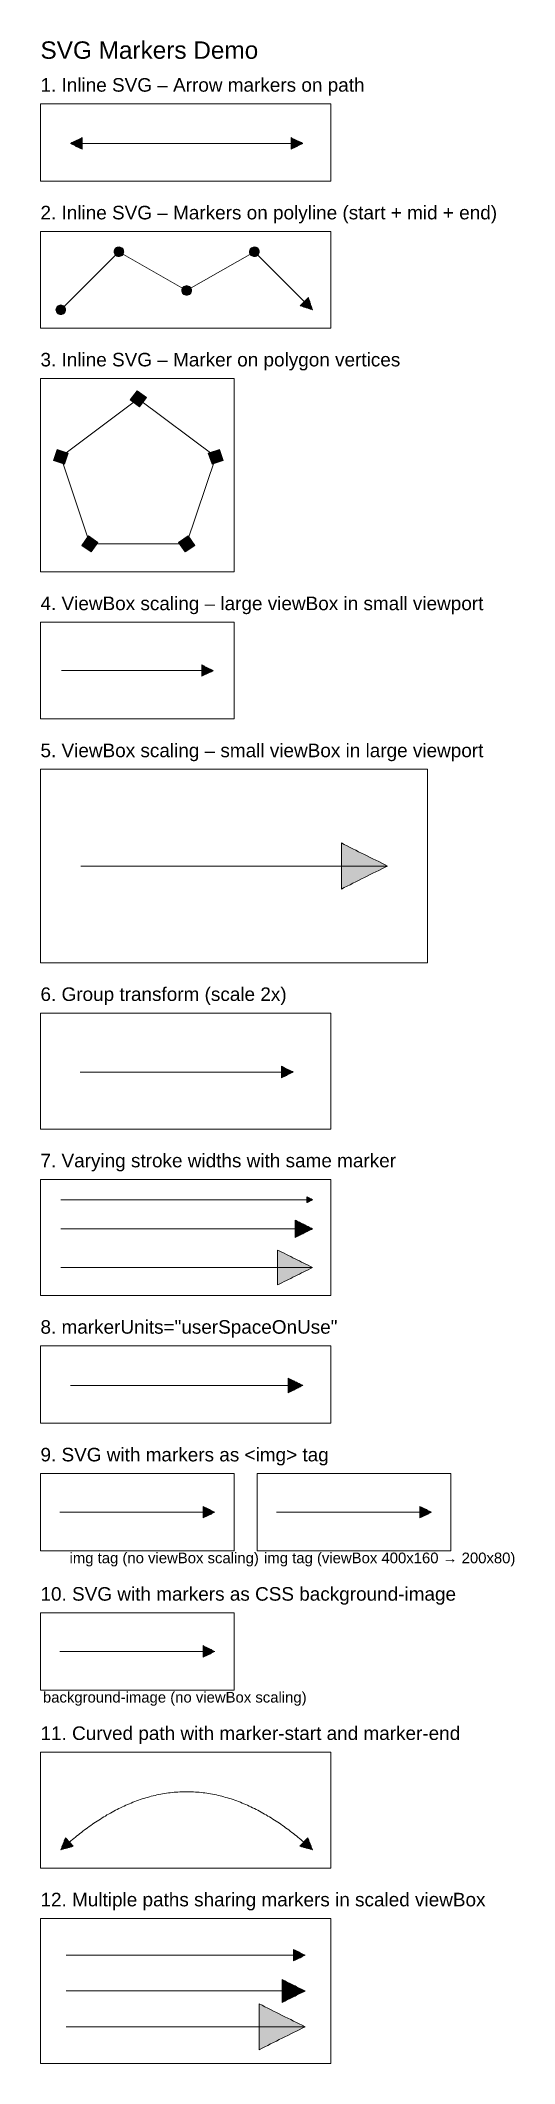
# Model space of a CAD drawing. Extents: x 0 to 490, y 4 to 2095.
import ezdxf

# ---------------------------------------------------------------- set-up
doc = ezdxf.new("R2010")
doc.units = 0
doc.layers.get('0').update_dxf_attribs({"lineweight": 0})
doc.styles.add('Arial', font='Arial.ttf')

msp = doc.modelspace()

# ---------------------------------------------------------------- hatches: boundary and pattern name
at = {"true_color": 0x4682b4}
h = msp.add_hatch(color=256, dxfattribs=at)
h.dxf.hatch_style = 1
h.paths.add_polyline_path([(43, 1995), (42.2, 1994.6), (41.5, 1994.2), (40.8, 1993.9), (40, 1993.5), (39.2, 1993.1), (38.5, 1992.7), (37.7, 1992.4), (37, 1992), (36.2, 1991.6), (35.5, 1991.2), (34.8, 1990.9), (34, 1990.5), (33.2, 1990.1), (32.5, 1989.8), (31.8, 1989.4), (31, 1989), (31.8, 1988.6), (32.5, 1988.2), (33.2, 1987.9), (34, 1987.5), (34.8, 1987.1), (35.5, 1986.7), (36.2, 1986.4), (37, 1986), (37.7, 1985.6), (38.5, 1985.2), (39.2, 1984.9), (40, 1984.5), (40.8, 1984.1), (41.5, 1983.8), (42.2, 1983.4), (43, 1983)])
h = msp.add_hatch(color=256, dxfattribs=at)
h.dxf.hatch_style = 1
h.paths.add_polyline_path([(259, 1995), (259.7, 1994.6), (260.5, 1994.2), (261.2, 1993.9), (262, 1993.5), (262.8, 1993.1), (263.5, 1992.7), (264.2, 1992.4), (265, 1992), (265.7, 1991.6), (266.5, 1991.2), (267.2, 1990.9), (268, 1990.5), (268.8, 1990.1), (269.5, 1989.8), (270.2, 1989.4), (271, 1989), (270.2, 1988.6), (269.5, 1988.2), (268.8, 1987.9), (268, 1987.5), (267.2, 1987.1), (266.5, 1986.7), (265.7, 1986.4), (265, 1986), (264.2, 1985.6), (263.5, 1985.2), (262.8, 1984.9), (262, 1984.5), (261.2, 1984.1), (260.5, 1983.8), (259.7, 1983.4), (259, 1983)])
at = {"true_color": 0xdc143c}
h = msp.add_hatch(color=256, dxfattribs=at)
h.dxf.hatch_style = 1
h.paths.add_polyline_path([(85.9, 1877.8), (86, 1876.8), (85.9, 1875.8), (85.5, 1874.9), (85, 1874), (84.4, 1873.3), (83.6, 1872.7), (82.7, 1872.3), (81.8, 1872.1), (80.8, 1872), (79.8, 1872.1), (78.9, 1872.5), (78, 1873), (77.3, 1873.6), (76.7, 1874.4), (76.3, 1875.3), (76.1, 1876.2), (76, 1877.2), (76.1, 1878.2), (76.5, 1879.1), (77, 1880), (77.6, 1880.7), (78.4, 1881.3), (79.3, 1881.7), (80.2, 1881.9), (81.2, 1882), (82.2, 1881.9), (83.1, 1881.5), (84, 1881), (84.7, 1880.4), (85.3, 1879.6), (85.7, 1878.7)])
h = msp.add_hatch(color=256, dxfattribs=at)
h.dxf.hatch_style = 1
h.paths.add_polyline_path([(225.9, 1876.2), (225.7, 1875.3), (225.3, 1874.4), (224.7, 1873.6), (224, 1873), (223.1, 1872.5), (222.2, 1872.1), (221.2, 1872), (220.2, 1872.1), (219.3, 1872.3), (218.4, 1872.7), (217.6, 1873.3), (217, 1874), (216.5, 1874.9), (216.1, 1875.8), (216, 1876.8), (216.1, 1877.8), (216.3, 1878.7), (216.7, 1879.6), (217.3, 1880.4), (218, 1881), (218.9, 1881.5), (219.8, 1881.9), (220.8, 1882), (221.8, 1881.9), (222.7, 1881.7), (223.6, 1881.3), (224.4, 1880.7), (225, 1880), (225.5, 1879.1), (225.9, 1878.2), (226, 1877.2)])
h = msp.add_hatch(color=256, dxfattribs=at)
h.dxf.hatch_style = 1
h.paths.add_polyline_path([(156, 1837), (155.9, 1836), (155.6, 1835.1), (155.2, 1834.2), (154.5, 1833.5), (153.8, 1832.8), (152.9, 1832.4), (152, 1832.1), (151, 1832), (150, 1832.1), (149.1, 1832.4), (148.2, 1832.8), (147.5, 1833.5), (146.8, 1834.2), (146.4, 1835.1), (146.1, 1836), (146, 1837), (146.1, 1838), (146.4, 1838.9), (146.8, 1839.8), (147.5, 1840.5), (148.2, 1841.2), (149.1, 1841.6), (150, 1841.9), (151, 1842), (152, 1841.9), (152.9, 1841.6), (153.8, 1841.2), (154.5, 1840.5), (155.2, 1839.8), (155.6, 1838.9), (155.9, 1838)])
h = msp.add_hatch(color=256, dxfattribs=at)
h.dxf.hatch_style = 1
h.paths.add_polyline_path([(24.5, 1820.5), (25.2, 1819.8), (25.6, 1818.9), (25.9, 1818), (26, 1817), (25.9, 1816), (25.6, 1815.1), (25.2, 1814.2), (24.5, 1813.5), (23.8, 1812.8), (22.9, 1812.4), (22, 1812.1), (21, 1812), (20, 1812.1), (19.1, 1812.4), (18.2, 1812.8), (17.5, 1813.5), (16.8, 1814.2), (16.4, 1815.1), (16.1, 1816), (16, 1817), (16.1, 1818), (16.4, 1818.9), (16.8, 1819.8), (17.5, 1820.5), (18.2, 1821.2), (19.1, 1821.6), (20, 1821.9), (21, 1822), (22, 1821.9), (22.9, 1821.6), (23.8, 1821.2)])
h = msp.add_hatch(color=256, dxfattribs=at)
h.dxf.hatch_style = 1
h.paths.add_polyline_path([(276.8, 1829.7), (277, 1828.9), (277.3, 1828.1), (277.6, 1827.3), (277.8, 1826.5), (278.1, 1825.8), (278.3, 1825), (278.6, 1824.2), (278.9, 1823.4), (279.1, 1822.6), (279.4, 1821.8), (279.7, 1821), (279.9, 1820.2), (280.2, 1819.4), (280.5, 1818.6), (280.7, 1817.8), (281, 1817), (280.2, 1817.3), (279.4, 1817.5), (278.6, 1817.8), (277.8, 1818.1), (277, 1818.3), (276.2, 1818.6), (275.4, 1818.9), (274.6, 1819.1), (273.8, 1819.4), (273, 1819.7), (272.2, 1819.9), (271.5, 1820.2), (270.7, 1820.4), (269.9, 1820.7), (269.1, 1821), (268.3, 1821.2)])
at = {"true_color": 0xff8c00}
h = msp.add_hatch(color=256, dxfattribs=at)
h.dxf.hatch_style = 1
h.paths.add_polyline_path([(99.8, 1733.4), (109.4, 1726.2), (102.2, 1716.6), (92.6, 1723.8)])
h = msp.add_hatch(color=256, dxfattribs=at)
h.dxf.hatch_style = 1
h.paths.add_polyline_path([(13.4, 1661.2), (17.2, 1672.6), (28.6, 1668.8), (24.8, 1657.4)])
h = msp.add_hatch(color=256, dxfattribs=at)
h.dxf.hatch_style = 1
h.paths.add_polyline_path([(184.8, 1672.6), (188.6, 1661.2), (177.2, 1657.4), (173.4, 1668.8)])
h = msp.add_hatch(color=256, dxfattribs=at)
h.dxf.hatch_style = 1
h.paths.add_polyline_path([(52.5, 1566.7), (42.7, 1573.5), (49.5, 1583.3), (59.3, 1576.5)])
h = msp.add_hatch(color=256, dxfattribs=at)
h.dxf.hatch_style = 1
h.paths.add_polyline_path([(159.3, 1573.5), (149.5, 1566.7), (142.7, 1576.5), (152.5, 1583.3)])
at = {"true_color": 0x008000}
h = msp.add_hatch(color=256, dxfattribs=at)
h.dxf.hatch_style = 1
h.paths.add_polyline_path([(166.6, 1449.9), (167.4, 1449.5), (168.1, 1449.1), (168.8, 1448.8), (169.6, 1448.4), (170.3, 1448), (171, 1447.7), (171.8, 1447.3), (172.5, 1446.9), (173.3, 1446.6), (174, 1446.2), (174.7, 1445.8), (175.5, 1445.5), (176.2, 1445.1), (176.9, 1444.7), (177.7, 1444.4), (178.4, 1444), (177.7, 1443.6), (176.9, 1443.3), (176.2, 1442.9), (175.5, 1442.5), (174.7, 1442.2), (174, 1441.8), (173.3, 1441.4), (172.5, 1441.1), (171.8, 1440.7), (171, 1440.3), (170.3, 1440), (169.6, 1439.6), (168.8, 1439.2), (168.1, 1438.9), (167.4, 1438.5), (166.6, 1438.1)])
at = {"true_color": 0x800080}
h = msp.add_hatch(color=256, dxfattribs=at)
h.dxf.hatch_style = 1
h.paths.add_polyline_path([(310.9, 1265.8), (313.8, 1264.3), (316.8, 1262.8), (319.8, 1261.3), (322.8, 1259.8), (325.7, 1258.3), (328.7, 1256.8), (331.7, 1255.4), (334.6, 1253.9), (337.6, 1252.4), (340.6, 1250.9), (343.5, 1249.4), (346.5, 1247.9), (349.5, 1246.5), (352.5, 1245), (355.4, 1243.5), (358.4, 1242), (355.4, 1240.5), (352.5, 1239), (349.5, 1237.5), (346.5, 1236.1), (343.5, 1234.6), (340.6, 1233.1), (337.6, 1231.6), (334.6, 1230.1), (331.7, 1228.6), (328.7, 1227.1), (325.7, 1225.7), (322.8, 1224.2), (319.8, 1222.7), (316.8, 1221.2), (313.8, 1219.7), (310.9, 1218.2)])
at = {"true_color": 0x008080}
h = msp.add_hatch(color=256, dxfattribs=at)
h.dxf.hatch_style = 1
h.paths.add_polyline_path([(249, 1035), (249.7, 1034.6), (250.5, 1034.2), (251.2, 1033.9), (252, 1033.5), (252.8, 1033.1), (253.5, 1032.8), (254.2, 1032.4), (255, 1032), (255.7, 1031.6), (256.5, 1031.2), (257.2, 1030.9), (258, 1030.5), (258.8, 1030.1), (259.5, 1029.8), (260.2, 1029.4), (261, 1029), (260.2, 1028.6), (259.5, 1028.2), (258.8, 1027.9), (258, 1027.5), (257.2, 1027.1), (256.5, 1026.7), (255.7, 1026.4), (255, 1026), (254.2, 1025.6), (253.5, 1025.2), (252.8, 1024.9), (252, 1024.5), (251.2, 1024.1), (250.5, 1023.8), (249.7, 1023.4), (249, 1023)])
at = {"true_color": 0x000000}
h = msp.add_hatch(color=256, dxfattribs=at)
h.dxf.hatch_style = 1
h.paths.add_polyline_path([(275, 900), (275.4, 899.8), (275.8, 899.6), (276.1, 899.4), (276.5, 899.2), (276.9, 899.1), (277.2, 898.9), (277.6, 898.7), (278, 898.5), (278.4, 898.3), (278.8, 898.1), (279.1, 897.9), (279.5, 897.8), (279.9, 897.6), (280.2, 897.4), (280.6, 897.2), (281, 897), (280.6, 896.8), (280.2, 896.6), (279.9, 896.4), (279.5, 896.2), (279.1, 896.1), (278.8, 895.9), (278.4, 895.7), (278, 895.5), (277.6, 895.3), (277.2, 895.1), (276.9, 894.9), (276.5, 894.8), (276.1, 894.6), (275.8, 894.4), (275.4, 894.2), (275, 894)])
h = msp.add_hatch(color=256, dxfattribs=at)
h.dxf.hatch_style = 1
h.paths.add_polyline_path([(263, 876), (264.1, 875.4), (265.2, 874.9), (266.4, 874.3), (267.5, 873.8), (268.6, 873.2), (269.7, 872.6), (270.9, 872.1), (272, 871.5), (273.1, 870.9), (274.2, 870.4), (275.4, 869.8), (276.5, 869.2), (277.6, 868.7), (278.8, 868.1), (279.9, 867.6), (281, 867), (279.9, 866.4), (278.8, 865.9), (277.6, 865.3), (276.5, 864.7), (275.4, 864.2), (274.2, 863.6), (273.1, 863.1), (272, 862.5), (270.9, 861.9), (269.7, 861.4), (268.6, 860.8), (267.5, 860.2), (266.4, 859.7), (265.2, 859.1), (264.1, 858.6), (263, 858)])
h = msp.add_hatch(color=256, dxfattribs=at)
h.dxf.hatch_style = 1
h.paths.add_polyline_path([(245, 845), (247.2, 843.9), (249.5, 842.7), (251.7, 841.6), (254, 840.5), (256.3, 839.4), (258.5, 838.2), (260.8, 837.1), (263, 836), (265.2, 834.9), (267.5, 833.8), (269.7, 832.6), (272, 831.5), (274.2, 830.4), (276.5, 829.3), (278.8, 828.1), (281, 827), (278.8, 825.9), (276.5, 824.7), (274.2, 823.6), (272, 822.5), (269.7, 821.4), (267.5, 820.2), (265.2, 819.1), (263, 818), (260.8, 816.9), (258.5, 815.7), (256.3, 814.6), (254, 813.5), (251.7, 812.4), (249.5, 811.2), (247.2, 810.1), (245, 809)])
at = {"true_color": 0x000080}
h = msp.add_hatch(color=256, dxfattribs=at)
h.dxf.hatch_style = 1
h.paths.add_polyline_path([(256, 712.5), (256.9, 712), (257.9, 711.6), (258.8, 711.1), (259.7, 710.6), (260.7, 710.2), (261.6, 709.7), (262.6, 709.2), (263.5, 708.8), (264.4, 708.3), (265.4, 707.8), (266.3, 707.3), (267.2, 706.9), (268.2, 706.4), (269.1, 705.9), (270.1, 705.5), (271, 705), (270.1, 704.5), (269.1, 704.1), (268.2, 703.6), (267.2, 703.1), (266.3, 702.7), (265.4, 702.2), (264.4, 701.7), (263.5, 701.2), (262.6, 700.8), (261.6, 700.3), (260.7, 699.8), (259.7, 699.4), (258.8, 698.9), (257.9, 698.4), (256.9, 698), (256, 697.5)])
at = {"true_color": 0xe53935}
h = msp.add_hatch(color=256, dxfattribs=at)
h.dxf.hatch_style = 1
h.paths.add_polyline_path([(168, 580), (168.7, 579.6), (169.5, 579.2), (170.2, 578.9), (171, 578.5), (171.8, 578.1), (172.5, 577.8), (173.2, 577.4), (174, 577), (174.7, 576.6), (175.5, 576.2), (176.2, 575.9), (177, 575.5), (177.8, 575.1), (178.5, 574.8), (179.2, 574.4), (180, 574), (179.2, 573.6), (178.5, 573.2), (177.8, 572.9), (177, 572.5), (176.2, 572.1), (175.5, 571.7), (174.7, 571.4), (174, 571), (173.2, 570.6), (172.5, 570.2), (171.8, 569.9), (171, 569.5), (170.2, 569.1), (169.5, 568.8), (168.7, 568.4), (168, 568)])
at = {"true_color": 0x1e88e5}
h = msp.add_hatch(color=256, dxfattribs=at)
h.dxf.hatch_style = 1
h.paths.add_polyline_path([(392, 580), (392.7, 579.6), (393.5, 579.2), (394.2, 578.9), (395, 578.5), (395.8, 578.1), (396.5, 577.8), (397.2, 577.4), (398, 577), (398.7, 576.6), (399.5, 576.2), (400.2, 575.9), (401, 575.5), (401.8, 575.1), (402.5, 574.8), (403.2, 574.4), (404, 574), (403.2, 573.6), (402.5, 573.2), (401.8, 572.9), (401, 572.5), (400.2, 572.1), (399.5, 571.7), (398.7, 571.4), (398, 571), (397.2, 570.6), (396.5, 570.2), (395.8, 569.9), (395, 569.5), (394.2, 569.1), (393.5, 568.8), (392.7, 568.4), (392, 568)])
at = {"true_color": 0x43a047}
h = msp.add_hatch(color=256, dxfattribs=at)
h.dxf.hatch_style = 1
h.paths.add_polyline_path([(168, 436), (168.7, 435.6), (169.5, 435.2), (170.2, 434.9), (171, 434.5), (171.8, 434.1), (172.5, 433.8), (173.2, 433.4), (174, 433), (174.7, 432.6), (175.5, 432.2), (176.2, 431.9), (177, 431.5), (177.8, 431.1), (178.5, 430.8), (179.2, 430.4), (180, 430), (179.2, 429.6), (178.5, 429.2), (177.8, 428.9), (177, 428.5), (176.2, 428.1), (175.5, 427.7), (174.7, 427.4), (174, 427), (173.2, 426.6), (172.5, 426.2), (171.8, 425.9), (171, 425.5), (170.2, 425.1), (169.5, 424.8), (168.7, 424.4), (168, 424)])
at = {"true_color": 0xe91e63}
h = msp.add_hatch(color=256, dxfattribs=at)
h.dxf.hatch_style = 1
h.paths.add_polyline_path([(25.8, 237.5), (25.5, 236.8), (25.2, 236), (24.9, 235.2), (24.6, 234.4), (24.3, 233.6), (24, 232.8), (23.7, 232.1), (23.4, 231.3), (23.1, 230.5), (22.8, 229.7), (22.5, 228.9), (22.2, 228.1), (21.9, 227.4), (21.6, 226.6), (21.3, 225.8), (21, 225), (21.8, 225.2), (22.6, 225.5), (23.4, 225.7), (24.2, 225.9), (25, 226.2), (25.8, 226.4), (26.6, 226.6), (27.4, 226.8), (28.3, 227.1), (29.1, 227.3), (29.9, 227.5), (30.7, 227.8), (31.5, 228), (32.3, 228.2), (33.1, 228.5), (33.9, 228.7)])
h = msp.add_hatch(color=256, dxfattribs=at)
h.dxf.hatch_style = 1
h.paths.add_polyline_path([(276.2, 237.5), (276.5, 236.8), (276.8, 236), (277.1, 235.2), (277.4, 234.4), (277.7, 233.6), (278, 232.8), (278.3, 232.1), (278.6, 231.3), (278.9, 230.5), (279.2, 229.7), (279.5, 228.9), (279.8, 228.1), (280.1, 227.4), (280.4, 226.6), (280.7, 225.8), (281, 225), (280.2, 225.2), (279.4, 225.5), (278.6, 225.7), (277.8, 225.9), (277, 226.2), (276.2, 226.4), (275.4, 226.6), (274.6, 226.8), (273.7, 227.1), (272.9, 227.3), (272.1, 227.5), (271.3, 227.8), (270.5, 228), (269.7, 228.2), (268.9, 228.5), (268.1, 228.7)])
at = {"true_color": 0xff5722}
h = msp.add_hatch(color=256, dxfattribs=at)
h.dxf.hatch_style = 1
h.paths.add_polyline_path([(261.5, 121.9), (262.2, 121.5), (263, 121.2), (263.7, 120.8), (264.5, 120.4), (265.2, 120.1), (265.9, 119.7), (266.7, 119.3), (267.4, 119), (268.2, 118.6), (268.9, 118.2), (269.6, 117.9), (270.4, 117.5), (271.1, 117.1), (271.9, 116.7), (272.6, 116.4), (273.3, 116), (272.6, 115.6), (271.9, 115.3), (271.1, 114.9), (270.4, 114.5), (269.6, 114.1), (268.9, 113.8), (268.2, 113.4), (267.4, 113), (266.7, 112.7), (265.9, 112.3), (265.2, 111.9), (264.5, 111.6), (263.7, 111.2), (263, 110.8), (262.2, 110.4), (261.5, 110.1)])
h = msp.add_hatch(color=256, dxfattribs=at)
h.dxf.hatch_style = 1
h.paths.add_polyline_path([(249.7, 90.8), (251.1, 90.1), (252.6, 89.4), (254.1, 88.6), (255.6, 87.9), (257.1, 87.1), (258.5, 86.4), (260, 85.7), (261.5, 84.9), (263, 84.2), (264.5, 83.4), (265.9, 82.7), (267.4, 82), (268.9, 81.2), (270.4, 80.5), (271.9, 79.7), (273.3, 79), (271.9, 78.3), (270.4, 77.5), (268.9, 76.8), (267.4, 76), (265.9, 75.3), (264.5, 74.6), (263, 73.8), (261.5, 73.1), (260, 72.3), (258.5, 71.6), (257.1, 70.9), (255.6, 70.1), (254.1, 69.4), (252.6, 68.6), (251.1, 67.9), (249.7, 67.2)])
h = msp.add_hatch(color=256, dxfattribs=at)
h.dxf.hatch_style = 1
h.paths.add_polyline_path([(226, 65.7), (228.9, 64.2), (231.9, 62.7), (234.9, 61.2), (237.8, 59.8), (240.8, 58.3), (243.7, 56.8), (246.7, 55.3), (249.7, 53.8), (252.6, 52.4), (255.6, 50.9), (258.5, 49.4), (261.5, 47.9), (264.5, 46.4), (267.4, 45), (270.4, 43.5), (273.3, 42), (270.4, 40.5), (267.4, 39), (264.5, 37.6), (261.5, 36.1), (258.5, 34.6), (255.6, 33.1), (252.6, 31.6), (249.7, 30.2), (246.7, 28.7), (243.7, 27.2), (240.8, 25.7), (237.8, 24.2), (234.9, 22.8), (231.9, 21.3), (228.9, 19.8), (226, 18.3)])

# ---------------------------------------------------------------- linework, layer by layer
at = {"true_color": 0xcccccc}
for points in [[(0, 2030), (300, 2030), (300, 1950), (0, 1950), (0, 2030)], [(0, 1898), (300, 1898), (300, 1798), (0, 1798), (0, 1898)], [(0, 1746), (200, 1746), (200, 1546), (0, 1546), (0, 1746)], [(0, 1494), (200, 1494), (200, 1394), (0, 1394), (0, 1494)], [(0, 1342), (400, 1342), (400, 1142), (0, 1142), (0, 1342)], [(0, 1090), (300, 1090), (300, 970), (0, 970), (0, 1090)], [(0, 918), (300, 918), (300, 798), (0, 798), (0, 918)], [(0, 746), (300, 746), (300, 666), (0, 666), (0, 746)], [(0, 614), (200, 614), (200, 534), (0, 534), (0, 614)], [(224, 614), (424, 614), (424, 534), (224, 534), (224, 614)], [(0, 470), (200, 470), (200, 390), (0, 390), (0, 470)], [(0, 326), (300, 326), (300, 206), (0, 206), (0, 326)], [(0, 154), (300, 154), (300, 4), (0, 4), (0, 154)]]:
    msp.add_lwpolyline(points, dxfattribs=at)
at = {"true_color": 0x4682b4}
for points in [[(43, 1995), (42.2, 1994.6), (41.5, 1994.2), (40.8, 1993.9), (40, 1993.5), (39.2, 1993.1), (38.5, 1992.7), (37.7, 1992.4), (37, 1992), (36.2, 1991.6), (35.5, 1991.2), (34.8, 1990.9), (34, 1990.5), (33.2, 1990.1), (32.5, 1989.8), (31.8, 1989.4), (31, 1989), (31.8, 1988.6), (32.5, 1988.2), (33.2, 1987.9), (34, 1987.5), (34.8, 1987.1), (35.5, 1986.7), (36.2, 1986.4), (37, 1986), (37.7, 1985.6), (38.5, 1985.2), (39.2, 1984.9), (40, 1984.5), (40.8, 1984.1), (41.5, 1983.8), (42.2, 1983.4), (43, 1983), (43, 1995)], [(31, 1989), (271, 1989)], [(259, 1995), (259.7, 1994.6), (260.5, 1994.2), (261.2, 1993.9), (262, 1993.5), (262.8, 1993.1), (263.5, 1992.7), (264.2, 1992.4), (265, 1992), (265.7, 1991.6), (266.5, 1991.2), (267.2, 1990.9), (268, 1990.5), (268.8, 1990.1), (269.5, 1989.8), (270.2, 1989.4), (271, 1989), (270.2, 1988.6), (269.5, 1988.2), (268.8, 1987.9), (268, 1987.5), (267.2, 1987.1), (266.5, 1986.7), (265.7, 1986.4), (265, 1986), (264.2, 1985.6), (263.5, 1985.2), (262.8, 1984.9), (262, 1984.5), (261.2, 1984.1), (260.5, 1983.8), (259.7, 1983.4), (259, 1983), (259, 1995)]]:
    msp.add_lwpolyline(points, dxfattribs=at)
at = {"true_color": 0xdc143c}
for points in [[(21, 1817), (81, 1877), (151, 1837), (221, 1877), (281, 1817)], [(85.9, 1877.8), (86, 1876.8), (85.9, 1875.8), (85.5, 1874.9), (85, 1874), (84.4, 1873.3), (83.6, 1872.7), (82.7, 1872.3), (81.8, 1872.1), (80.8, 1872), (79.8, 1872.1), (78.9, 1872.5), (78, 1873), (77.3, 1873.6), (76.7, 1874.4), (76.3, 1875.3), (76.1, 1876.2), (76, 1877.2), (76.1, 1878.2), (76.5, 1879.1), (77, 1880), (77.6, 1880.7), (78.4, 1881.3), (79.3, 1881.7), (80.2, 1881.9), (81.2, 1882), (82.2, 1881.9), (83.1, 1881.5), (84, 1881), (84.7, 1880.4), (85.3, 1879.6), (85.7, 1878.7), (85.9, 1877.8)], [(225.9, 1876.2), (225.7, 1875.3), (225.3, 1874.4), (224.7, 1873.6), (224, 1873), (223.1, 1872.5), (222.2, 1872.1), (221.2, 1872), (220.2, 1872.1), (219.3, 1872.3), (218.4, 1872.7), (217.6, 1873.3), (217, 1874), (216.5, 1874.9), (216.1, 1875.8), (216, 1876.8), (216.1, 1877.8), (216.3, 1878.7), (216.7, 1879.6), (217.3, 1880.4), (218, 1881), (218.9, 1881.5), (219.8, 1881.9), (220.8, 1882), (221.8, 1881.9), (222.7, 1881.7), (223.6, 1881.3), (224.4, 1880.7), (225, 1880), (225.5, 1879.1), (225.9, 1878.2), (226, 1877.2), (225.9, 1876.2)], [(156, 1837), (155.9, 1836), (155.6, 1835.1), (155.2, 1834.2), (154.5, 1833.5), (153.8, 1832.8), (152.9, 1832.4), (152, 1832.1), (151, 1832), (150, 1832.1), (149.1, 1832.4), (148.2, 1832.8), (147.5, 1833.5), (146.8, 1834.2), (146.4, 1835.1), (146.1, 1836), (146, 1837), (146.1, 1838), (146.4, 1838.9), (146.8, 1839.8), (147.5, 1840.5), (148.2, 1841.2), (149.1, 1841.6), (150, 1841.9), (151, 1842), (152, 1841.9), (152.9, 1841.6), (153.8, 1841.2), (154.5, 1840.5), (155.2, 1839.8), (155.6, 1838.9), (155.9, 1838), (156, 1837)], [(24.5, 1820.5), (25.2, 1819.8), (25.6, 1818.9), (25.9, 1818), (26, 1817), (25.9, 1816), (25.6, 1815.1), (25.2, 1814.2), (24.5, 1813.5), (23.8, 1812.8), (22.9, 1812.4), (22, 1812.1), (21, 1812), (20, 1812.1), (19.1, 1812.4), (18.2, 1812.8), (17.5, 1813.5), (16.8, 1814.2), (16.4, 1815.1), (16.1, 1816), (16, 1817), (16.1, 1818), (16.4, 1818.9), (16.8, 1819.8), (17.5, 1820.5), (18.2, 1821.2), (19.1, 1821.6), (20, 1821.9), (21, 1822), (22, 1821.9), (22.9, 1821.6), (23.8, 1821.2), (24.5, 1820.5)], [(276.8, 1829.7), (277, 1828.9), (277.3, 1828.1), (277.6, 1827.3), (277.8, 1826.5), (278.1, 1825.8), (278.3, 1825), (278.6, 1824.2), (278.9, 1823.4), (279.1, 1822.6), (279.4, 1821.8), (279.7, 1821), (279.9, 1820.2), (280.2, 1819.4), (280.5, 1818.6), (280.7, 1817.8), (281, 1817), (280.2, 1817.3), (279.4, 1817.5), (278.6, 1817.8), (277.8, 1818.1), (277, 1818.3), (276.2, 1818.6), (275.4, 1818.9), (274.6, 1819.1), (273.8, 1819.4), (273, 1819.7), (272.2, 1819.9), (271.5, 1820.2), (270.7, 1820.4), (269.9, 1820.7), (269.1, 1821), (268.3, 1821.2), (276.8, 1829.7)]]:
    msp.add_lwpolyline(points, dxfattribs=at)
at = {"true_color": 0xff8c00}
for points in [[(101, 1725), (181, 1665), (151, 1575), (51, 1575), (21, 1665), (101, 1725)], [(99.8, 1733.4), (109.4, 1726.2), (102.2, 1716.6), (92.6, 1723.8), (99.8, 1733.4)], [(13.4, 1661.2), (17.2, 1672.6), (28.6, 1668.8), (24.8, 1657.4), (13.4, 1661.2)], [(184.8, 1672.6), (188.6, 1661.2), (177.2, 1657.4), (173.4, 1668.8), (184.8, 1672.6)], [(52.5, 1566.7), (42.7, 1573.5), (49.5, 1583.3), (59.3, 1576.5), (52.5, 1566.7)], [(159.3, 1573.5), (149.5, 1566.7), (142.7, 1576.5), (152.5, 1583.3), (159.3, 1573.5)]]:
    msp.add_lwpolyline(points, dxfattribs=at)
at = {"true_color": 0x008000}
for points in [[(21.6, 1444), (178.4, 1444)], [(166.6, 1449.9), (167.4, 1449.5), (168.1, 1449.1), (168.8, 1448.8), (169.6, 1448.4), (170.3, 1448), (171, 1447.7), (171.8, 1447.3), (172.5, 1446.9), (173.3, 1446.6), (174, 1446.2), (174.7, 1445.8), (175.5, 1445.5), (176.2, 1445.1), (176.9, 1444.7), (177.7, 1444.4), (178.4, 1444), (177.7, 1443.6), (176.9, 1443.3), (176.2, 1442.9), (175.5, 1442.5), (174.7, 1442.2), (174, 1441.8), (173.3, 1441.4), (172.5, 1441.1), (171.8, 1440.7), (171, 1440.3), (170.3, 1440), (169.6, 1439.6), (168.8, 1439.2), (168.1, 1438.9), (167.4, 1438.5), (166.6, 1438.1), (166.6, 1449.9)]]:
    msp.add_lwpolyline(points, dxfattribs=at)
at = {"true_color": 0x800080}
for points in [[(310.9, 1265.8), (313.8, 1264.3), (316.8, 1262.8), (319.8, 1261.3), (322.8, 1259.8), (325.7, 1258.3), (328.7, 1256.8), (331.7, 1255.4), (334.6, 1253.9), (337.6, 1252.4), (340.6, 1250.9), (343.5, 1249.4), (346.5, 1247.9), (349.5, 1246.5), (352.5, 1245), (355.4, 1243.5), (358.4, 1242), (355.4, 1240.5), (352.5, 1239), (349.5, 1237.5), (346.5, 1236.1), (343.5, 1234.6), (340.6, 1233.1), (337.6, 1231.6), (334.6, 1230.1), (331.7, 1228.6), (328.7, 1227.1), (325.7, 1225.7), (322.8, 1224.2), (319.8, 1222.7), (316.8, 1221.2), (313.8, 1219.7), (310.9, 1218.2), (310.9, 1265.8)], [(41.6, 1242), (358.4, 1242)]]:
    msp.add_lwpolyline(points, dxfattribs=at)
at = {"true_color": 0x008080}
for points in [[(41, 1029), (261, 1029)], [(249, 1035), (249.7, 1034.6), (250.5, 1034.2), (251.2, 1033.9), (252, 1033.5), (252.8, 1033.1), (253.5, 1032.8), (254.2, 1032.4), (255, 1032), (255.7, 1031.6), (256.5, 1031.2), (257.2, 1030.9), (258, 1030.5), (258.8, 1030.1), (259.5, 1029.8), (260.2, 1029.4), (261, 1029), (260.2, 1028.6), (259.5, 1028.2), (258.8, 1027.9), (258, 1027.5), (257.2, 1027.1), (256.5, 1026.7), (255.7, 1026.4), (255, 1026), (254.2, 1025.6), (253.5, 1025.2), (252.8, 1024.9), (252, 1024.5), (251.2, 1024.1), (250.5, 1023.8), (249.7, 1023.4), (249, 1023), (249, 1035)]]:
    msp.add_lwpolyline(points, dxfattribs=at)
at = {"true_color": 0x000000}
for points in [[(275, 900), (275.4, 899.8), (275.8, 899.6), (276.1, 899.4), (276.5, 899.2), (276.9, 899.1), (277.2, 898.9), (277.6, 898.7), (278, 898.5), (278.4, 898.3), (278.8, 898.1), (279.1, 897.9), (279.5, 897.8), (279.9, 897.6), (280.2, 897.4), (280.6, 897.2), (281, 897), (280.6, 896.8), (280.2, 896.6), (279.9, 896.4), (279.5, 896.2), (279.1, 896.1), (278.8, 895.9), (278.4, 895.7), (278, 895.5), (277.6, 895.3), (277.2, 895.1), (276.9, 894.9), (276.5, 894.8), (276.1, 894.6), (275.8, 894.4), (275.4, 894.2), (275, 894), (275, 900)], [(21, 897), (281, 897)], [(21, 867), (281, 867)], [(263, 876), (264.1, 875.4), (265.2, 874.9), (266.4, 874.3), (267.5, 873.8), (268.6, 873.2), (269.7, 872.6), (270.9, 872.1), (272, 871.5), (273.1, 870.9), (274.2, 870.4), (275.4, 869.8), (276.5, 869.2), (277.6, 868.7), (278.8, 868.1), (279.9, 867.6), (281, 867), (279.9, 866.4), (278.8, 865.9), (277.6, 865.3), (276.5, 864.7), (275.4, 864.2), (274.2, 863.6), (273.1, 863.1), (272, 862.5), (270.9, 861.9), (269.7, 861.4), (268.6, 860.8), (267.5, 860.2), (266.4, 859.7), (265.2, 859.1), (264.1, 858.6), (263, 858), (263, 876)], [(245, 845), (247.2, 843.9), (249.5, 842.7), (251.7, 841.6), (254, 840.5), (256.3, 839.4), (258.5, 838.2), (260.8, 837.1), (263, 836), (265.2, 834.9), (267.5, 833.8), (269.7, 832.6), (272, 831.5), (274.2, 830.4), (276.5, 829.3), (278.8, 828.1), (281, 827), (278.8, 825.9), (276.5, 824.7), (274.2, 823.6), (272, 822.5), (269.7, 821.4), (267.5, 820.2), (265.2, 819.1), (263, 818), (260.8, 816.9), (258.5, 815.7), (256.3, 814.6), (254, 813.5), (251.7, 812.4), (249.5, 811.2), (247.2, 810.1), (245, 809), (245, 845)], [(21, 827), (281, 827)]]:
    msp.add_lwpolyline(points, dxfattribs=at)
at = {"true_color": 0x000080}
for points in [[(256, 712.5), (256.9, 712), (257.9, 711.6), (258.8, 711.1), (259.7, 710.6), (260.7, 710.2), (261.6, 709.7), (262.6, 709.2), (263.5, 708.8), (264.4, 708.3), (265.4, 707.8), (266.3, 707.3), (267.2, 706.9), (268.2, 706.4), (269.1, 705.9), (270.1, 705.5), (271, 705), (270.1, 704.5), (269.1, 704.1), (268.2, 703.6), (267.2, 703.1), (266.3, 702.7), (265.4, 702.2), (264.4, 701.7), (263.5, 701.2), (262.6, 700.8), (261.6, 700.3), (260.7, 699.8), (259.7, 699.4), (258.8, 698.9), (257.9, 698.4), (256.9, 698), (256, 697.5), (256, 712.5)], [(31, 705), (271, 705)]]:
    msp.add_lwpolyline(points, dxfattribs=at)
at = {"true_color": 0xe53935}
for points in [[(20, 574), (180, 574)], [(168, 580), (168.7, 579.6), (169.5, 579.2), (170.2, 578.9), (171, 578.5), (171.8, 578.1), (172.5, 577.8), (173.2, 577.4), (174, 577), (174.7, 576.6), (175.5, 576.2), (176.2, 575.9), (177, 575.5), (177.8, 575.1), (178.5, 574.8), (179.2, 574.4), (180, 574), (179.2, 573.6), (178.5, 573.2), (177.8, 572.9), (177, 572.5), (176.2, 572.1), (175.5, 571.7), (174.7, 571.4), (174, 571), (173.2, 570.6), (172.5, 570.2), (171.8, 569.9), (171, 569.5), (170.2, 569.1), (169.5, 568.8), (168.7, 568.4), (168, 568), (168, 580)]]:
    msp.add_lwpolyline(points, dxfattribs=at)
at = {"true_color": 0x1e88e5}
for points in [[(244, 574), (404, 574)], [(392, 580), (392.7, 579.6), (393.5, 579.2), (394.2, 578.9), (395, 578.5), (395.8, 578.1), (396.5, 577.8), (397.2, 577.4), (398, 577), (398.7, 576.6), (399.5, 576.2), (400.2, 575.9), (401, 575.5), (401.8, 575.1), (402.5, 574.8), (403.2, 574.4), (404, 574), (403.2, 573.6), (402.5, 573.2), (401.8, 572.9), (401, 572.5), (400.2, 572.1), (399.5, 571.7), (398.7, 571.4), (398, 571), (397.2, 570.6), (396.5, 570.2), (395.8, 569.9), (395, 569.5), (394.2, 569.1), (393.5, 568.8), (392.7, 568.4), (392, 568), (392, 580)]]:
    msp.add_lwpolyline(points, dxfattribs=at)
at = {"true_color": 0x43a047}
for points in [[(20, 430), (180, 430)], [(168, 436), (168.7, 435.6), (169.5, 435.2), (170.2, 434.9), (171, 434.5), (171.8, 434.1), (172.5, 433.8), (173.2, 433.4), (174, 433), (174.7, 432.6), (175.5, 432.2), (176.2, 431.9), (177, 431.5), (177.8, 431.1), (178.5, 430.8), (179.2, 430.4), (180, 430), (179.2, 429.6), (178.5, 429.2), (177.8, 428.9), (177, 428.5), (176.2, 428.1), (175.5, 427.7), (174.7, 427.4), (174, 427), (173.2, 426.6), (172.5, 426.2), (171.8, 425.9), (171, 425.5), (170.2, 425.1), (169.5, 424.8), (168.7, 424.4), (168, 424), (168, 436)]]:
    msp.add_lwpolyline(points, dxfattribs=at)
at = {"true_color": 0xe91e63}
for points in [[(21, 225), (22.5, 226.3), (23.9, 227.7), (25.4, 229), (26.9, 230.3), (28.4, 231.7), (29.9, 233), (31.5, 234.3), (33, 235.5), (34.5, 236.8), (36.1, 238.1), (37.6, 239.3), (39.2, 240.6), (40.7, 241.8), (42.3, 243), (43.9, 244.3), (45.5, 245.5), (47.1, 246.7), (48.7, 247.8), (50.3, 249), (51.9, 250.2), (53.6, 251.3), (55.2, 252.4), (56.9, 253.5), (58.5, 254.6), (60.2, 255.7), (61.9, 256.8), (63.6, 257.9), (65.3, 258.9), (67, 259.9), (68.7, 261), (70.4, 261.9), (72.2, 262.9), (73.9, 263.9), (75.7, 264.8), (77.4, 265.8), (79.2, 266.7), (81, 267.6), (82.8, 268.5), (84.6, 269.3), (86.4, 270.2), (88.2, 271), (90, 271.8), (91.9, 272.6), (93.7, 273.3), (95.5, 274.1), (97.4, 274.8), (99.3, 275.5), (101.2, 276.2), (103, 276.8), (104.9, 277.5), (106.8, 278.1), (108.7, 278.7), (110.7, 279.2), (112.6, 279.8), (114.5, 280.3), (116.4, 280.8), (118.4, 281.2), (120.3, 281.7), (122.3, 282.1), (124.2, 282.5), (126.2, 282.8), (128.2, 283.1), (130.1, 283.5), (132.1, 283.7), (134.1, 284), (136.1, 284.2), (138.1, 284.4), (140, 284.6), (142, 284.7), (144, 284.8), (146, 284.9), (148, 285), (150, 285), (152, 285), (154, 285), (156, 284.9), (158, 284.8), (160, 284.7), (162, 284.6), (163.9, 284.4), (165.9, 284.2), (167.9, 284), (169.9, 283.7), (171.9, 283.5), (173.8, 283.1), (175.8, 282.8), (177.8, 282.5), (179.7, 282.1), (181.7, 281.7), (183.6, 281.2), (185.6, 280.8), (187.5, 280.3), (189.4, 279.8), (191.3, 279.2), (193.3, 278.7), (195.2, 278.1), (197.1, 277.5), (199, 276.8), (200.8, 276.2), (202.7, 275.5), (204.6, 274.8), (206.5, 274.1), (208.3, 273.3), (210.1, 272.6), (212, 271.8), (213.8, 271), (215.6, 270.2), (217.4, 269.3), (219.2, 268.5), (221, 267.6), (222.8, 266.7), (224.6, 265.8), (226.3, 264.8), (228.1, 263.9), (229.8, 262.9), (231.6, 261.9), (233.3, 261), (235, 259.9), (236.7, 258.9), (238.4, 257.9), (240.1, 256.8), (241.8, 255.7), (243.5, 254.6), (245.1, 253.5), (246.8, 252.4), (248.4, 251.3), (250.1, 250.2), (251.7, 249), (253.3, 247.8), (254.9, 246.7), (256.5, 245.5), (258.1, 244.3), (259.7, 243), (261.3, 241.8), (262.8, 240.6), (264.4, 239.3), (265.9, 238.1), (267.5, 236.8), (269, 235.5), (270.5, 234.3), (272.1, 233), (273.6, 231.7), (275.1, 230.3), (276.6, 229), (278.1, 227.7), (279.5, 226.3), (281, 225)], [(25.8, 237.5), (25.5, 236.8), (25.2, 236), (24.9, 235.2), (24.6, 234.4), (24.3, 233.6), (24, 232.8), (23.7, 232.1), (23.4, 231.3), (23.1, 230.5), (22.8, 229.7), (22.5, 228.9), (22.2, 228.1), (21.9, 227.4), (21.6, 226.6), (21.3, 225.8), (21, 225), (21.8, 225.2), (22.6, 225.5), (23.4, 225.7), (24.2, 225.9), (25, 226.2), (25.8, 226.4), (26.6, 226.6), (27.4, 226.8), (28.3, 227.1), (29.1, 227.3), (29.9, 227.5), (30.7, 227.8), (31.5, 228), (32.3, 228.2), (33.1, 228.5), (33.9, 228.7), (25.8, 237.5)], [(276.2, 237.5), (276.5, 236.8), (276.8, 236), (277.1, 235.2), (277.4, 234.4), (277.7, 233.6), (278, 232.8), (278.3, 232.1), (278.6, 231.3), (278.9, 230.5), (279.2, 229.7), (279.5, 228.9), (279.8, 228.1), (280.1, 227.4), (280.4, 226.6), (280.7, 225.8), (281, 225), (280.2, 225.2), (279.4, 225.5), (278.6, 225.7), (277.8, 225.9), (277, 226.2), (276.2, 226.4), (275.4, 226.6), (274.6, 226.8), (273.7, 227.1), (272.9, 227.3), (272.1, 227.5), (271.3, 227.8), (270.5, 228), (269.7, 228.2), (268.9, 228.5), (268.1, 228.7), (276.2, 237.5)]]:
    msp.add_lwpolyline(points, dxfattribs=at)
at = {"true_color": 0xff5722}
for points in [[(26.7, 116), (273.3, 116)], [(261.5, 121.9), (262.2, 121.5), (263, 121.2), (263.7, 120.8), (264.5, 120.4), (265.2, 120.1), (265.9, 119.7), (266.7, 119.3), (267.4, 119), (268.2, 118.6), (268.9, 118.2), (269.6, 117.9), (270.4, 117.5), (271.1, 117.1), (271.9, 116.7), (272.6, 116.4), (273.3, 116), (272.6, 115.6), (271.9, 115.3), (271.1, 114.9), (270.4, 114.5), (269.6, 114.1), (268.9, 113.8), (268.2, 113.4), (267.4, 113), (266.7, 112.7), (265.9, 112.3), (265.2, 111.9), (264.5, 111.6), (263.7, 111.2), (263, 110.8), (262.2, 110.4), (261.5, 110.1), (261.5, 121.9)], [(249.7, 90.8), (251.1, 90.1), (252.6, 89.4), (254.1, 88.6), (255.6, 87.9), (257.1, 87.1), (258.5, 86.4), (260, 85.7), (261.5, 84.9), (263, 84.2), (264.5, 83.4), (265.9, 82.7), (267.4, 82), (268.9, 81.2), (270.4, 80.5), (271.9, 79.7), (273.3, 79), (271.9, 78.3), (270.4, 77.5), (268.9, 76.8), (267.4, 76), (265.9, 75.3), (264.5, 74.6), (263, 73.8), (261.5, 73.1), (260, 72.3), (258.5, 71.6), (257.1, 70.9), (255.6, 70.1), (254.1, 69.4), (252.6, 68.6), (251.1, 67.9), (249.7, 67.2), (249.7, 90.8)], [(26.7, 79), (273.3, 79)], [(226, 65.7), (228.9, 64.2), (231.9, 62.7), (234.9, 61.2), (237.8, 59.8), (240.8, 58.3), (243.7, 56.8), (246.7, 55.3), (249.7, 53.8), (252.6, 52.4), (255.6, 50.9), (258.5, 49.4), (261.5, 47.9), (264.5, 46.4), (267.4, 45), (270.4, 43.5), (273.3, 42), (270.4, 40.5), (267.4, 39), (264.5, 37.6), (261.5, 36.1), (258.5, 34.6), (255.6, 33.1), (252.6, 31.6), (249.7, 30.2), (246.7, 28.7), (243.7, 27.2), (240.8, 25.7), (237.8, 24.2), (234.9, 22.8), (231.9, 21.3), (228.9, 19.8), (226, 18.3), (226, 65.7)], [(26.7, 42), (273.3, 42)]]:
    msp.add_lwpolyline(points, dxfattribs=at)

# ---------------------------------------------------------------- texts
at = {"true_color": 0x000000, "style": 'Arial'}
msp.add_text('SVG Markers Demo', height=18, dxfattribs=at).set_placement((0, 2076.5))
at = {"true_color": 0x555555, "style": 'Arial'}
for s, p in [('1. Inline SVG – Arrow markers on path', (0, 2042.5)), ('2. Inline SVG – Markers on polyline (start + mid + end)', (0, 1910.5)), ('3. Inline SVG – Marker on polygon vertices', (0, 1758.5)), ('4. ViewBox scaling – large viewBox in small viewport', (0, 1506.5)), ('5. ViewBox scaling – small viewBox in large viewport', (0, 1354.5)), ('6. Group transform (scale 2x)', (0, 1102.5)), ('7. Varying stroke widths with same marker', (0, 930.5)), ('8. markerUnits="userSpaceOnUse"', (0, 758.5)), ('9. SVG with markers as <img> tag', (0, 626.5)), ('10. SVG with markers as CSS background-image', (0, 482.5)), ('11. Curved path with marker-start and marker-end', (0, 338.5)), ('12. Multiple paths sharing markers in scaled viewBox', (0, 166.5))]:
    msp.add_text(s, height=14, dxfattribs=at).set_placement(p)
at = {"true_color": 0x888888, "style": 'Arial'}
for s, p in [('img tag (no viewBox scaling)', (30, 521.2)), ('img tag (viewBox 400x160 → 200x80)', (231, 521.2)), ('background-image (no viewBox scaling)', (2.5, 377.2))]:
    msp.add_text(s, height=11, dxfattribs=at).set_placement(p)

doc.saveas('drawing.dxf')
